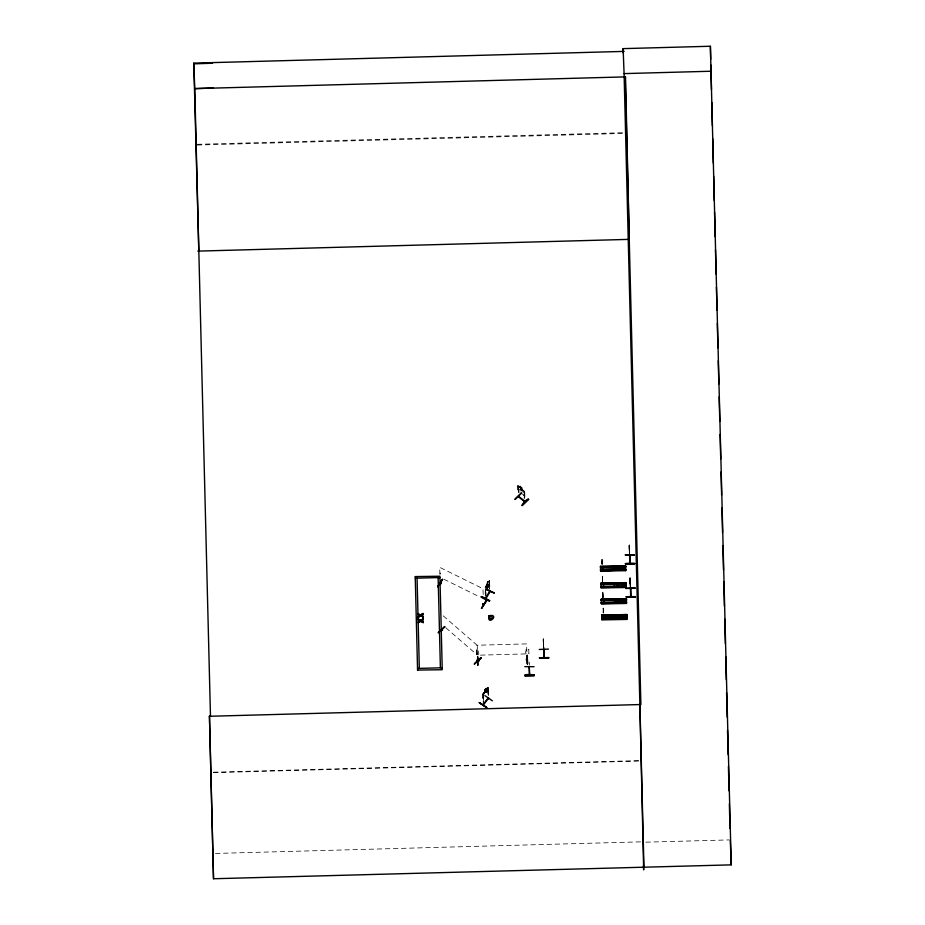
<?xml version="1.0" encoding="UTF-8"?>
<svg xmlns="http://www.w3.org/2000/svg" width="925" height="925" viewBox="0 0 925 925"><rect width="100%" height="100%" fill="white"/><g stroke="black" fill="none" stroke-linecap="round" stroke-linejoin="round"><path stroke-width="0.69" stroke-dasharray="4.62 3.47" d="M543.495 643.627L543.518 644.101M629.393 549.496L629.497 552.919M630.226 582.623L630.145 583.074M601.967 564.308L602.094 559.417L602.152 564.296M602.718 582.218L602.325 576.217L602.395 581.686M602.51 576.217L602.591 581.686M603.123 598.197L602.718 592.197L602.799 597.666M602.915 592.197L602.996 597.654M603.47 612.824L603.123 608.176L603.181 613.055M603.308 608.164L603.378 613.055M630.226 583.247L630.133 579.57M630.26 583.12L630.341 586.23M487.764 588.115L489.579 583.756M485.082 587.803L489.452 580.461L489.707 588.427M486.481 584.831L485.856 588.762M483.255 693.056L483.185 702.295M484.446 691.426L483.636 695.253M485.556 586.589L487.857 582.958L487.949 585.248L486.585 587.537L486.504 585.236M488.909 580.958L487.938 582.588L487.845 581.201L486.527 584.912M489.313 589.098L489.441 581.293L489.996 588.566M489.718 581.432L489.036 581.964M486.631 588.52L488.678 584.033L488.585 581.732L487.845 582.553L487.799 581.316M486.307 590.37L489.128 585.826M486.145 688.003C481.59 694.802 487.29 684.558 486.215 689.403L487.059 688.628L487.14 690.929L484.584 695.114M483.162 694.363L483.382 700.075M487.741 693.207L488.076 688.304L488.608 695.612M488.053 694.802L488.331 688.478M523.827 495.384L524.51 494.702M518 489.186L517.873 485.752L518.659 486.064M519.018 492.586L518.197 486.353L518.798 492.805M517.792 485.822L520.047 487.232L518.971 486.862L520.197 491.083M520.116 487.336L519.931 486.064L522.197 487.903C524.278 492.944 522.717 488.238 518.555 486.064M518.728 491.002L517.988 489.059L518.844 490.944M524.186 498.864L524.452 491.476M524.741 497.962L524.14 491.51L524.521 501.512M476.548 654.588L476.606 650.252L477.369 654.9M477.208 650.772L476.387 650.46M521.122 489.707L523.041 490.262L521.7 490.4M482.584 694.143L488.018 687.425L487.579 692.709M487.348 687.853L488.099 687.483M487.047 586.068L486.087 586.196L487.325 585.317L488.527 582.102L487.648 585.074L488.678 584.912L487.371 585.826M521.238 490.273L519.399 489.822L520.787 489.626L519.341 487.001L521.261 489.753M485.082 692.744L483.879 692.813L485.428 692.027L486.932 688.986L485.833 691.819L487.105 691.727L485.486 692.536M197.256 144.312L624.78 132.668M197.279 145.04L623.797 133.431M629.254 549.623L629.22 544.467L629.543 553.219M629.243 545.311L629.856 553.208M629.22 545.577L629.197 548.456M629.266 546.074L629.567 545.311M629.243 547.773L629.416 549.97L629.173 547.38M629.948 578.148L630.272 588.288M630.075 578.437L630.688 586.334M629.948 578.715L630.029 581.582M630.098 579.2L630.399 578.437M630.098 579.94L629.983 579.096M630.122 581.49L630.145 583.768M630.168 582.715L629.948 577.605L630.364 586.346M543.31 638.597L543.669 648.009M543.218 639.152L543.576 650.599M543.345 639.441L543.993 647.997M543.357 640.204L543.669 639.441M543.438 641.904L543.611 647.986L543.391 640.47L543.414 641.453M543.357 643.754L543.206 638.608M543.877 647.72L543.38 645.615L543.518 646.933M480.433 655.143L526.949 653.882L526.568 643.893L477.231 645.234L477.566 654.056M213.409 772.202L640.944 760.558M213.432 772.664L640.956 761.021M215.444 853.44L641.534 841.831M645.858 842.178L728.831 839.923M525.955 649.685C527.562 649.35 524.382 651.177 526.117 653.802M478.294 650.992C476.641 650.726 479.983 652.426 478.445 655.12M601.909 559.44L602.256 564.077M602.325 576.24L602.58 578.171M602.73 592.22L602.973 594.151M603.123 608.188L603.378 610.118M485.209 591.098L485.706 591.561M443.873 579.212L479.52 596.822M484.376 691.461L484.388 690.2M482.711 697.438L483.393 698.028M523.92 491.73L524.521 492.25M520.868 492.69L523.943 495.407L524.382 491.429M443.225 615.842L476.757 644.922L477.15 655.12M445.781 627.717L476.051 653.975M482.769 697.357L483.44 697.924M522.105 489.175L523.215 490.539L523.296 492.828M523.7 490.447L524.382 491.545M602.094 559.44L602.152 561.371M629.254 549.947L629.37 553.624M630.075 583.074L630.202 586.751M543.345 644.077L543.646 650.229M524.741 492.042L524.961 497.754M522.209 491.88L522.116 489.591L520.07 487.81L520.151 490.1M520 485.995L520.047 487.394M518.197 486.353L518.416 492.065M517.942 485.833L518.185 492.285M489.313 580.518L489.591 589.237M487.567 581.929L486.689 583.398M485.937 592.335L486.099 596.613M485.602 590.774L485.706 593.619M485.428 590.15L485.637 595.862M485.197 591.445L485.359 595.723M488.018 687.425L488.342 695.438M483.174 594.428L482.966 588.716L439.664 567.326L439.942 574.46M486.087 688.119L486.134 689.345M485.787 688.686L484.7 690.038M483.578 698.826L483.74 703.104M482.642 694.085L482.931 702.121M476.606 650.252L476.768 654.38M601.967 561.371L602.059 564.077M602.383 578.171L602.533 582.218M602.788 594.151L602.927 598.197M603.181 610.13L603.285 612.824M629.994 580.542L630.237 583.097M629.301 546.444L629.393 550.19M629.243 548.259L629.312 550.629M629.335 551.635L629.324 552.803M630.156 584.762L630.249 585.93M629.428 552.803L629.231 549.543M630.156 580.449L630.133 579.836M543.426 645.65L543.333 643.673M630.064 582.669L630.122 584.461M529.574 662.254L529.655 665.11M629.22 545.01L629.439 555.162M629.15 545.97L629.173 546.952M543.252 640.1L543.264 641.083M440.057 573.142L440.635 573.766L440.057 573.142M486.145 689.749L484.457 691.842L484.55 694.132L486.238 692.05L486.145 689.749M528.788 649.408L528.892 653.617L528.788 649.408M521.7 487.833L520.382 486.689L521.7 487.833M630.052 578.217L630.041 577.593L629.96 578.229"/><path stroke-width="1.39" d="M600.545 566.528L625.601 565.822L625.624 567.268L600.568 567.719L600.545 566.227L600.603 570.644L625.635 570.02L600.579 570.76M600.961 583.247L626.017 582.623L626.04 584.08L600.984 584.519L600.961 583.282L626.028 582.669L626.063 587.121L600.996 587.444L600.961 583.212L626.028 582.704M600.972 584.103L626.028 583.64M601.4 603.528L626.456 603.1M601.389 602.626L626.445 602.002L601.389 602.591M601.377 600.048L626.433 599.469L601.377 599.851M626.456 602.799L601.4 603.424L601.366 599.007L601.389 600.498L626.445 600.013L601.389 600.487M601.77 615.877L626.838 615.622M601.759 614.975L601.782 616.466L626.838 616.027L601.782 616.42M625.612 566.875L600.556 567.245L625.612 566.62M625.601 566.1L625.635 570.205M626.052 587.04L600.996 587.329M626.052 586.3L626.063 587.491L601.007 587.918L600.984 586.739M626.445 602.279L626.468 603.458L601.412 603.898L601.389 602.406M626.456 602.984L626.422 598.567L626.445 600.059M626.861 618.767L601.793 619.392L601.759 615.16L626.826 614.57L626.849 618.964L601.805 619.288M626.849 618.166L601.782 618.386L626.849 618.027L601.793 618.455L601.805 619.877L626.861 619.426L626.849 618.247M601.759 615.171L626.826 614.547L626.838 615.992M441.121 583.016L440.971 583.825L441.248 583.282M489.371 592.035L489.776 591.676M524.221 501.396L524.44 501.188M629.647 556.156L629.948 555.208M630.954 595.573L631.035 596.764L630.769 587.976M529.828 675.157L529.181 666.983M487.926 698.421L488.308 699.034M543.68 649.743L543.935 657.802L543.9 656.588M630.006 556.029L629.613 554.85M629.728 563.14C630.561 564.319 630.249 558.053 629.937 554.838M630.445 587.976L630.48 589.283L630.815 588.15M631 595.966L630.665 596.798L630.457 588.346M489.591 600.568L489.371 601.146C477.566 596.463 479.589 594.312 489.579 600.764M442.173 630.168L441.896 629.74M477.658 660.832L476.976 659.872L477.254 660.589M479.358 702.653L486.828 707.637L479.323 702.699M490.1 591.526L485.845 598.66M481.439 596.798L489.626 600.73M477.739 661.005C480.225 660.427 477.092 662.601 477.578 660.277M481.254 597.134L481.497 596.509M485.949 589.271L494.308 592.856M437.964 586.866L442.416 579.42M442.532 579.501L437.583 586.704L442.462 579.281M482.838 604.048L483.116 603.759M483.451 604.418L482.989 603.794M485.983 600.776L486.434 601.204L481.497 608.407L486.018 600.799M486.053 600.984L481.497 608.407M486.747 707.706L479.358 702.618M494.1 593.179L485.937 589.063M492.354 700.815L484.92 695.6M478.583 660.936L478.56 660.531M526.418 659.213L526.441 660.057L527.273 659.652M527.158 659.976L527.158 659.294M489.73 591.341L485.417 598.093M514.855 499.153L521.249 492.99M521.561 493.094L515.202 499.477M518.694 495.985L518.358 496.69L524.787 501.847M528.637 499.408L522.267 505.605C521.11 505.223 527.863 497.326 528.649 499.442M521.977 505.328L528.372 499.176M438.172 632.607L444.578 626.468M480.757 657.663L481.139 658.195L474.328 664L480.827 657.895M474.386 664.011L480.803 657.721M483.393 705.104L488.446 697.936M629.624 555.22L629.786 563.498M423.026 613.448C417.002 618.12 424.113 611.518 423.049 614.304L421.164 615.437L423.049 614.304M423.13 617.125L420.644 615.611L418.239 617.299L420.644 615.819L423.13 617.125L423.095 616.247L421.153 615.229M420.794 620.397L423.164 618.929L420.806 620.606L418.285 619.068L420.806 620.606M423.268 622.618L420.783 621.103L418.366 622.583L420.783 621.311L423.268 622.618L423.234 621.727L421.291 620.71L423.234 621.727M418.216 616.455C422.586 614.57 417.707 615.761 418.239 617.299M418.354 621.947C422.725 620.062 417.846 621.253 418.377 622.791M421.291 620.71L423.188 619.577L421.303 620.918M526.441 659.629L527.181 660.022L527.065 659.201M477.762 665.179L477.658 656.704L477.82 665.376M518.578 496.343L525.111 501.547M442.243 630.561L441.607 629.613M193.799 63.848L212.519 63.224M213.467 87.991L194.759 88.615L210.472 716.239L209.455 716.274L213.525 878.75L731.224 864.863L710.388 46.25L623.126 48.632L623.23 52.933M198.829 251.091L193.776 63.12L624.19 51.395M623.126 48.632L624.086 73.607L711.348 71.225M197.811 251.114L629.243 239.367L625.52 76.879M634.411 554.977L625.15 554.884L634.411 555.081M634.619 563.418C622.039 562.955 622.398 564.793 634.643 564.019L634.631 563.637M634.631 563.545L625.369 563.591M415.221 576.576L439.907 576.217L442.243 669.723L417.568 670.082M625.982 588.242L635.244 588.103M635.452 596.764L626.202 596.729L635.463 597.145C622.34 597.55 623.554 596.232 635.452 596.683M548.502 649.107L539.263 649.466M539.46 657.733L548.722 657.548L548.733 658.149L539.472 658.022M539.472 657.929L548.722 657.675M210.472 716.135L209.455 716.158L213.525 878.75M209.455 716.274L640.886 704.526L625.173 76.891L194.759 88.615L193.776 63.12M527.331 655.536L527.4 663.826M477.843 660.993L478.676 660.982M477.843 661.294L478.676 661.271M534.06 666.694L524.799 666.647M524.972 675.828C524.278 673.469 534.743 674.718 534.222 675.632L524.972 675.793L534.222 675.62M524.961 675.227L534.211 675.157M600.545 566.424L625.601 566.019M600.556 566.886L625.612 566.447M625.612 566.643L600.556 567.129M625.647 570.679L600.591 571.118L600.568 569.627L625.624 569.199L625.647 570.69M600.972 583.698L626.028 583.247M600.984 584.473L626.04 584.068M626.052 586.103L600.984 586.681L626.052 586.219M601.366 599.192L626.422 598.648L601.366 599.308M601.377 600.013L626.433 599.504M483.116 604.164L483.683 604.037M483.474 604.777L483.659 604.083M441.167 583.455L440.554 582.727M440.184 582.981L440.89 583.386M421.164 615.437L423.095 616.247M420.147 615.298L418.158 614.258L420.147 615.507M420.285 620.779L418.297 619.75L420.285 620.987M418.169 614.466L418.146 613.576L420.667 615.113M477.323 660.982L477.543 660.311M438.462 632.839L444.948 626.803M442.474 630.249L441.896 629.451L441.722 630.122M544.282 657.259L544.027 648.98M440.208 583.351L440.346 582.727M730.264 839.888L731.224 864.863M643.499 865.765L643.661 869.893L639.88 704.549M529.262 666.439L529.32 674.718M524.949 675.146L534.211 674.996M488.504 697.855L483.012 704.48M477.924 660.543L477.947 661.375M439.93 577.547L415.267 578.217M442.196 667.769L417.522 668.44M438.138 577.593L440.392 667.815M417.071 578.171L419.326 668.382M710.388 46.25L710.712 59.235M710.862 65.004L711.475 89.54M711.799 102.525L712.377 125.615M712.701 138.6L713.314 163.135M713.649 176.12L714.262 200.644M714.551 212.195L715.164 236.719M715.487 249.704L716.1 274.239M716.424 287.224L717.002 310.314M717.326 323.299L717.939 347.835M718.274 360.819L718.852 383.91M719.176 396.894L719.789 421.418M720.112 434.403L720.725 458.939M721.049 471.923L721.627 495.014M721.951 507.998L722.564 532.534M722.899 545.519L723.512 570.043M723.801 581.594L724.414 606.118M724.737 619.114L725.35 643.638M725.674 656.623L726.252 679.713M726.576 692.698L727.189 717.233M727.513 730.218L728.137 754.754M728.426 766.293L729.039 790.817M729.362 803.813L729.975 828.337M624.086 73.607L643.95 867.234M635.244 588.207L625.994 588.462M423.164 618.929L423.188 619.785M418.285 619.068L418.308 619.958M415.233 576.888L417.58 670.394M626.433 599.227L601.377 599.573M626.052 586.647L600.996 587.005M601.77 615.553L626.826 615.206M624.259 614.778L624.317 619.01M623.855 598.799L623.913 603.031M623.462 582.819L623.508 587.051M623.034 566.019L623.092 570.251M622.56 614.801L622.618 619.033M622.155 598.833L622.213 603.054M621.762 582.854L621.82 587.086M621.334 566.054L621.392 570.286M620.016 614.847L620.074 619.079M619.611 598.868L619.669 603.1M619.218 582.9L619.276 587.121M618.79 566.1L618.848 570.332M617.761 614.894L617.808 619.126M617.357 598.914L617.414 603.146M616.952 582.935L617.01 587.167M616.536 566.146L616.593 570.367M615.218 614.94L615.275 619.172M614.813 598.961L614.871 603.192M614.42 582.981L614.466 587.213M613.992 566.181L614.05 570.413M604.303 615.125L604.36 619.345M603.909 599.146L603.956 603.378M603.505 583.166L603.562 587.398M603.088 566.366L603.135 570.598M600.568 569.627L625.624 569.199L600.568 569.661M489.371 617.114L490.4 619.01L492.482 618.062L491.453 616.154L489.371 617.114M488.909 615.692C486.793 627.023 500.714 613.483 488.909 615.726M625.635 569.765L600.579 570.286L625.635 569.765M626.456 602.545L601.4 603.065L626.456 602.591M626.849 618.524L601.793 619.033L626.849 618.524M527.481 664L527.192 655.362L527.481 664"/></g></svg>
